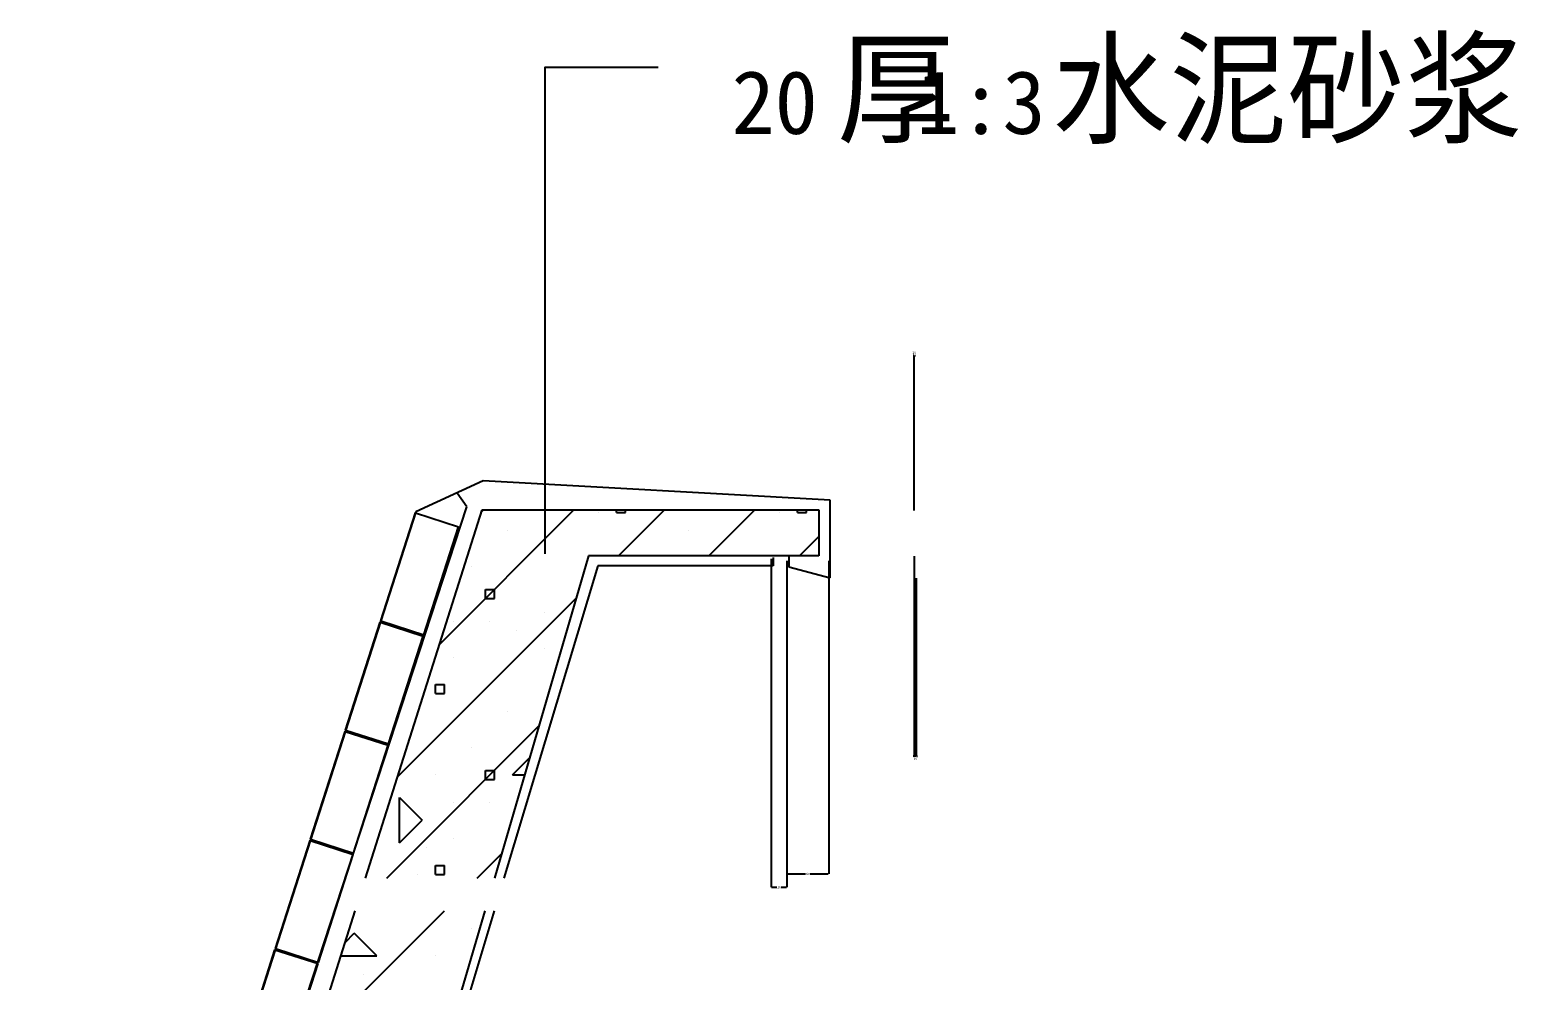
# Model space of a CAD drawing. Header units: metres. Extents: x 18718 to 19376, y 9109 to 10368.
# Drawn here: x 18718 to 19376, y 9947 to 10368 of the extents above; entities that cross this region are included whole.
import ezdxf

# ---------------------------------------------------------------- set-up
doc = ezdxf.new("R2010")
doc.units = ezdxf.units.M
doc.layers.add('PUB_DIM', color=3, linetype='Continuous')
doc.layers.add('PUB_TEXT', color=7, linetype='Continuous')
doc.dimstyles.get("Standard").update_dxf_attribs({"dimtxt": 2.5, "dimasz": 2.5, "dimexe": 1.25, "dimexo": 0.625, "dimtad": 1, "dimcen": 2.5, "dimazin": 3, "dimtfac": 1, "dimtmove": 0, "dimatfit": 3})

# ---------------------------------------------------------------- blocks, each defined once
blk = doc.blocks.new('BL_6214')
for p, q in [((0, 0), (0, -100)), ((0, 0), (1002.28, 0)), ((1002.28, 0), (1002.28, -100)), ((0, -100), (1002.28, -100))]:
    blk.add_line(p, q)
blk = doc.blocks.new('*D1')
for p, q in [((19045.8, 10133.59), (19045.8, 9988.44)), ((19052.83, 10132.71), (19052.83, 9988.44)), ((19046.05, 9988.44), (19048.315, 9988.44)), ((19050.315, 9988.44), (19052.58, 9988.44))]:
    blk.add_line(p, q)
at = {"layer": 'Defpoints'}
for p in [(19045.8, 10133.59), (19052.83, 10132.71), (19045.8, 9988.44)]:
    blk.add_point(p, dxfattribs=at)
at = {"layer": 'PUB_DIM', "insert": (19049.315, 9988.44), "char_height": 1, "attachment_point": 5}
blk.add_mtext('10', dxfattribs=at)
blk = doc.blocks.new('*D8')
for p, q in [((19108.86, 10223.59), (19108.61, 10223.59)), ((19109.11, 10154.97), (19109.11, 10223.59)), ((19109.11, 10160.25), (19109.11, 10223.59)), ((19109.11, 10223.59), (19109.11, 10223.59)), ((19109.36, 10223.59), (19109.61, 10223.59))]:
    blk.add_line(p, q)
at = {"layer": 'Defpoints'}
for p in [(19109.11, 10223.59), (19109.11, 10160.25), (19109.11, 10154.97)]:
    blk.add_point(p, dxfattribs=at)
at = {"layer": 'PUB_DIM', "insert": (19109.11, 10224.715), "char_height": 1, "attachment_point": 5}
blk.add_mtext('20', dxfattribs=at)
blk = doc.blocks.new('*D9')
for p, q in [((19052.83, 10132.71), (19052.83, 9994.31)), ((19071.3, 10132.71), (19071.3, 9994.31)), ((19053.08, 9994.31), (19061.065, 9994.31)), ((19063.065, 9994.31), (19071.05, 9994.31))]:
    blk.add_line(p, q)
at = {"layer": 'Defpoints'}
for p in [(19052.83, 10132.71), (19071.3, 10132.71), (19052.83, 9994.31)]:
    blk.add_point(p, dxfattribs=at)
at = {"layer": 'PUB_DIM', "insert": (19062.065, 9994.31), "char_height": 1, "attachment_point": 5}
blk.add_mtext('60', dxfattribs=at)
blk = doc.blocks.new('*D10')
for p, q in [((19109.11, 10134.75), (19109.11, 10046.34)), ((19109.99, 10125.07), (19109.99, 10046.34)), ((19108.86, 10046.34), (19108.61, 10046.34)), ((19109.99, 10046.34), (19109.11, 10046.34)), ((19110.24, 10046.34), (19110.49, 10046.34))]:
    blk.add_line(p, q)
at = {"layer": 'Defpoints'}
for p in [(19109.11, 10134.75), (19109.99, 10125.07), (19109.99, 10046.34)]:
    blk.add_point(p, dxfattribs=at)
at = {"layer": 'PUB_DIM', "insert": (19109.55, 10045.215), "char_height": 1, "attachment_point": 5}
blk.add_mtext('30', dxfattribs=at)

msp = doc.modelspace()

# ---------------------------------------------------------------- linework, layer by layer
for p, q in [((18918.51, 10168.1), (18888.69, 10154.47)), ((18911.23, 10156.65), (18907.04, 10162.7)), ((19071.86, 10159.58), (18918.51, 10168.1)), ((18743.04, 9642.91), (18911.23, 10156.65)), ((19071.86, 10125.22), (19071.86, 10159.58)), ((18888.69, 10154.47), (18718, 9623.35)), ((18888.69, 10154.47), (18718, 9623.35)), ((18866.42, 9992.49), (18917.98, 10155.25)), ((18899.13, 10095.73), (18958.65, 10155.25)), ((18917.67, 10154.27), (18918.65, 10155.25)), ((18917.98, 10155.25), (19066.89, 10155.25)), ((18969.45, 10154.05), (18969.45, 10154.05)), ((18977.45, 10154.05), (18977.45, 10155.25)), ((18977.45, 10154.05), (18981.45, 10154.05)), ((18978.31, 10134.91), (18998.65, 10155.25)), ((18981.45, 10154.05), (18981.45, 10155.25)), ((19018.31, 10134.91), (19038.65, 10155.25)), ((19049.45, 10154.05), (19049.45, 10154.05)), ((19057.45, 10154.05), (19057.45, 10155.25)), ((19057.45, 10154.05), (19061.45, 10154.05)), ((19061.45, 10154.05), (19061.45, 10155.25)), ((19066.89, 10155.25), (19066.89, 10134.91)), ((18929.45, 10146.05), (18929.45, 10146.05)), ((19009.45, 10146.05), (19009.45, 10146.05)), ((19058.31, 10134.91), (19066.89, 10143.49)), ((18913.45, 10130.05), (18913.45, 10130.05)), ((18965.13, 10134.91), (18923.44, 9992.49)), ((18969.17, 10130.59), (18927.69, 9992.49)), ((19066.89, 10134.91), (18965.13, 10134.91)), ((19046.77, 10130.59), (18969.17, 10130.59)), ((19046.77, 10134.2), (19046.77, 10130.59)), ((19053.72, 10134.69), (19053.72, 10130.13)), ((19053.72, 10130.13), (19071.86, 10125.22)), ((18919.45, 10116.05), (18919.45, 10120.05)), ((18919.45, 10120.05), (18923.45, 10120.05)), ((18923.45, 10116.05), (18923.45, 10120.05)), ((18881.45, 10038.05), (18959.68, 10116.28)), ((18919.45, 10116.05), (18923.45, 10116.05)), ((18945.45, 10110.05), (18945.45, 10110.05)), ((18905.45, 10106.05), (18905.45, 10106.05)), ((18921.45, 10106.05), (18921.45, 10106.05)), ((18933.45, 10102.05), (18933.45, 10102.05)), ((18905.45, 10090.05), (18905.45, 10090.05)), ((18945.45, 10094.05), (18945.45, 10094.05)), ((18897.45, 10078.05), (18901.45, 10078.05)), ((18897.45, 10074.05), (18897.45, 10078.05)), ((18901.45, 10074.05), (18901.45, 10078.05)), ((18897.45, 10074.05), (18901.45, 10074.05)), ((18929.45, 10066.05), (18929.45, 10066.05)), ((18881.45, 9998.05), (18943.12, 10059.72)), ((18913.45, 10050.05), (18913.45, 10050.05)), ((18931.45, 10038.05), (18938.98, 10045.58)), ((18880.58, 10037.18), (18881.45, 10038.05)), ((18881.45, 10038.05), (18881.45, 10038.05)), ((18897.45, 10038.05), (18897.45, 10038.05)), ((18919.45, 10036.05), (18919.45, 10040.05)), ((18919.45, 10040.05), (18923.45, 10040.05)), ((18923.45, 10036.05), (18923.45, 10040.05)), ((18931.45, 10038.05), (18936.78, 10038.05)), ((18919.45, 10036.05), (18923.45, 10036.05)), ((18881.45, 10008.05), (18881.45, 10028.05)), ((18881.45, 10028.05), (18891.49, 10018.01)), ((18905.45, 10026.05), (18905.45, 10026.05)), ((18921.45, 10026.05), (18921.45, 10026.05)), ((18881.45, 10008.05), (18891.49, 10018.09)), ((18893.45, 10006.05), (18893.45, 10006.05)), ((18905.45, 10010.05), (18905.45, 10010.05)), ((18875.89, 9992.49), (18881.45, 9998.05)), ((18881.45, 9998.05), (18881.45, 9998.05)), ((18897.45, 9998.05), (18901.45, 9998.05)), ((18897.45, 9994.05), (18897.45, 9998.05)), ((18901.45, 9994.05), (18901.45, 9998.05)), ((18915.89, 9992.49), (18921.45, 9998.05)), ((18921.45, 9998.05), (18926.56, 10003.16)), ((18921.45, 9998.05), (18921.45, 9998.05)), ((18889.45, 9994.05), (18889.45, 9994.05)), ((18897.45, 9994.05), (18901.45, 9994.05)), ((18758.7, 9652.42), (18861.82, 9977.95)), ((18843.49, 9920.1), (18901.35, 9977.95)), ((18919.18, 9977.95), (18860.46, 9777.4)), ((18923.32, 9977.95), (18875.73, 9819.52)), ((18857.4, 9964), (18861.49, 9968.09)), ((18871.45, 9958.05), (18861.41, 9968.09)), ((18913.45, 9970.05), (18913.45, 9970.05)), ((18855.52, 9958.05), (18871.45, 9958.05)), ((18897.45, 9958.05), (18897.45, 9958.05)), ((18865.45, 9950.05), (18865.45, 9950.05))]:
    msp.add_line(p, q)
at = {"layer": 'PUB_DIM'}
msp.add_lwpolyline([(18945.84, 10135.88), (18945.84, 10350.94), (18995.93, 10350.94)], dxfattribs=at)

# ---------------------------------------------------------------- block references
at = {"xscale": 0.05, "yscale": 0.2, "zscale": 0.05, "rotation": 72.18}
for p in [(18873.17, 10106.19), (18857.65, 10057.9), (18842.14, 10009.62), (18826.62, 9961.34), (18811.1, 9913.05)]:
    msp.add_blockref('BL_6214', p, dxfattribs=at)

# ---------------------------------------------------------------- texts
at = {"layer": 'PUB_TEXT'}
for s, height, p in [('水泥砂浆', 40, (19170.06, 10321.48)), ('厚', 40, (19074.97, 10321.48)), ('20', 28, (19028.34, 10321.48)), ('1:3', 28, (19110.02, 10321.48))]:
    msp.add_text(s, height=height, dxfattribs=at).set_placement(p)

# ---------------------------------------------------------------- dimensions: what is measured, and where the dimension line sits
at = {"layer": 'PUB_DIM'}
for base, p1, p2, text, picture, middle in [((19109.11, 10223.59), (19109.11, 10154.97), (19109.11, 10160.25), '20', '*D8', (19109.11, 10224.715)), ((19045.8, 9988.44), (19045.8, 10133.59, -8), (19052.83, 10132.71, -8), '10', '*D1', (19049.315, 9988.44)), ((19052.83, 9994.31), (19052.83, 10132.71), (19071.3, 10132.71), '60', '*D9', (19062.065, 9994.31)), ((19109.99, 10046.34), (19109.99, 10125.07), (19109.11, 10134.75), '30', '*D10', (19109.55, 10045.215))]:
    dim = msp.add_linear_dim(base=base, p1=p1, p2=p2, text=text, dimstyle='Standard', dxfattribs=at)
    dim.commit()
    dim.dimension.update_dxf_attribs({"geometry": picture, "text_midpoint": middle})

doc.saveas('drawing.dxf')
